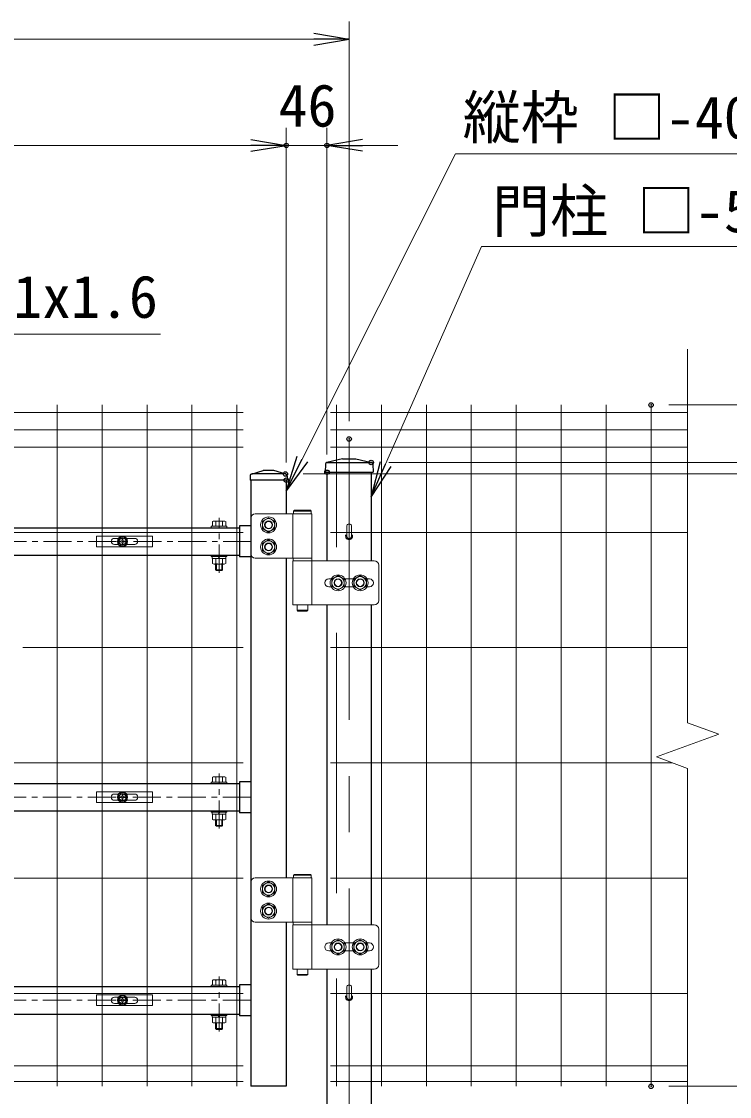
# Model space of a CAD drawing. Units: millimetres, scale not verified. Extents: x -4200 to 4200, y -2970 to 2970.
# Drawn here: x -1984 to -1184, y -204 to 1011 of the extents above; entities that cross this region are included whole.
import ezdxf
from ezdxf.enums import TextEntityAlignment as Align

# ---------------------------------------------------------------- set-up
doc = ezdxf.new("R2010")
doc.units = ezdxf.units.MM
doc.header["$LTSCALE"] = 10
doc.header["$PDMODE"] = 32
doc.header["$PDSIZE"] = 5
doc.linetypes.add('USER1', pattern=[50.8, 31.75, -6.35, 6.35, -6.35])
for name, color, linetype, lineweight in [('0-0_D-STR-TXT', 7, 'Continuous', 13), ('0-3_D-BMK', 2, 'USER1', 13), ('0-4_D-STR1', 1, 'Continuous', 25), ('0-5_D-STR-DIM', 7, 'Continuous', 13), ('0-6_0', 7, 'Continuous', 25), ('0-7_Defpoints', 6, 'Continuous', 25), ('0-9_D-STR3', 3, 'Continuous', 13), ('0-B_D-STR2', 7, 'Continuous', 13)]:
    doc.layers.add(name, color=color, linetype=linetype, lineweight=lineweight)
doc.styles.add('ＭＳ ゴシック', font='')
doc.styles.get('ＭＳ ゴシック').set_extended_font_data('MS Gothic')

# ---------------------------------------------------------------- blocks, each defined once
blk = doc.blocks.new('_Open')
at = {"layer": '0-6_0'}
blk.add_line((-10, 1.667), (0, 0), dxfattribs=at)
blk.add_lwpolyline([(-10, -1.667), (0, 0), (-10, 0)], dxfattribs=at)
blk = doc.blocks.new('U5')
at = {"layer": '0-3_D-BMK'}
for p, q in [((8580, 6104), (8580, 6724.9)), ((500, 6457.5), (8940, 6457.5)), ((8580, 3214), (8580, 3834.9)), ((8940, 3567.5), (500, 3567.5)), ((8580, 918.5), (8580, 1539.4)), ((8940, 1272), (500, 1272))]:
    blk.add_line(p, q, dxfattribs=at)
at = {"layer": '0-4_D-STR1'}
for p, q in [((8930, 7196), (8930, 7150)), ((8946.9, 7218.9), (9080, 7260)), ((9329.6, 7220), (8954, 7220)), ((9200, 7260), (9080, 7260)), ((9333.1, 7218.9), (9200, 7260)), ((9350, 7196), (9350, 7150)), ((9350, 7150), (8930, 7150)), ((8940, 7150), (8940, 300)), ((9340, 7150), (9340, 6770)), ((630, 6612.5), (8810, 6612.5)), ((8810, 6632.5), (8810, 6282.5)), ((8940, 6632.5), (8810, 6632.5)), ((630, 6302.5), (8810, 6302.5)), ((8940, 6282.5), (8810, 6282.5)), ((9340, 6270), (9340, 2655)), ((630, 3722.5), (8810, 3722.5)), ((8940, 3742.5), (8810, 3742.5)), ((8810, 3742.5), (8810, 3392.5)), ((630, 3412.5), (8810, 3412.5)), ((8940, 3392.5), (8810, 3392.5)), ((9340, 2155), (9340, 300)), ((630, 1427), (8810, 1427)), ((8940, 1447), (8810, 1447)), ((8810, 1447), (8810, 1097)), ((630, 1117), (8810, 1117)), ((8940, 1097), (8810, 1097)), ((9340, 300), (8940, 300))]:
    blk.add_line(p, q, dxfattribs=at)
for centre, start, end in [((8954, 7196), 90, 180), ((9326, 7196), 0, 72.84994)]:
    blk.add_arc(centre, 24, start, end, dxfattribs=at)
at = {"layer": '0-7_Defpoints'}
for centre in [(7490, 6457.5), (7490, 3567.5), (7490, 1272)]:
    blk.add_circle(centre, 40, dxfattribs=at)
at = {"layer": '0-9_D-STR3'}
for p, q in [((8505, 6628.5), (8505, 6683)), ((8523.7, 6688.5), (8636.2, 6688.5)), ((8542.5, 6628.5), (8542.5, 6683)), ((8617.5, 6628.5), (8617.5, 6683)), ((8655, 6628.5), (8655, 6683)), ((8940, 6720), (8940, 6320)), ((9630, 6770), (8990, 6770)), ((9414, 6770), (9414, 6270)), ((9622, 6800), (9422, 6800)), ((9622, 6770), (9422, 6770)), ((9630, 6770), (9630, 6270)), ((8490, 6628.5), (8490, 6612.5)), ((8670, 6628.5), (8490, 6628.5)), ((8670, 6612.5), (8490, 6612.5)), ((8505, 6628.5), (8655, 6628.5)), ((8670, 6628.5), (8670, 6612.5)), ((8490, 6302.5), (8490, 6286.5)), ((8670, 6302.5), (8490, 6302.5)), ((8670, 6286.5), (8490, 6286.5)), ((8505, 6266.5), (8505, 6207)), ((8636.2, 6201.5), (8523.7, 6201.5)), ((8540, 6138.5), (8540, 6201.5)), ((8542.5, 6266.5), (8542.5, 6207)), ((8550, 6128.5), (8550, 6201.5)), ((8569.3, 6266.5), (8580.9, 6286.5)), ((8576.2, 6266.5), (8587.8, 6286.5)), ((8610, 6128.5), (8610, 6201.5)), ((8617.5, 6266.5), (8617.5, 6207)), ((8620, 6138.5), (8620, 6201.5)), ((8655, 6266.5), (8655, 6207)), ((8670, 6302.5), (8670, 6286.5)), ((8990, 6270), (9630, 6270)), ((9414, 6240), (9414, 5740)), ((9414, 6240), (10334, 6240)), ((9417, 6270), (9627, 6270)), ((9417, 6270), (9417, 6240)), ((9417, 6240), (9627, 6240)), ((9627, 6270), (9627, 6240)), ((9630, 6240), (9630, 5740)), ((8550, 6128.5), (8540, 6138.5)), ((8620, 6138.5), (8540, 6138.5)), ((8550, 6128.5), (8610, 6128.5)), ((8620, 6138.5), (8610, 6128.5)), ((10384, 6190), (10384, 5790)), ((9775, 5990), (9775.1, 5990)), ((9820, 6035), (9847.1, 6035)), ((10002.9, 6035), (10097.1, 6035)), ((10252.9, 6035), (10280, 6035)), ((10325, 5990), (10325.1, 5990)), ((9820, 5945), (9847.1, 5945)), ((10002.9, 5945), (10097.1, 5945)), ((10252.9, 5945), (10280, 5945)), ((10334, 5740), (9414, 5740)), ((9462, 5740), (9462, 5680)), ((9582, 5740), (9582, 5680)), ((9582, 5680), (9462, 5680)), ((9472, 5670), (9462, 5680)), ((9572, 5670), (9472, 5670)), ((9572, 5670), (9582, 5680)), ((8505, 3738.5), (8505, 3793)), ((8523.7, 3798.5), (8636.2, 3798.5)), ((8542.5, 3738.5), (8542.5, 3793)), ((8617.5, 3738.5), (8617.5, 3793)), ((8655, 3738.5), (8655, 3793)), ((8490, 3738.5), (8490, 3722.5)), ((8670, 3738.5), (8490, 3738.5)), ((8670, 3722.5), (8490, 3722.5)), ((8505, 3738.5), (8655, 3738.5)), ((8670, 3738.5), (8670, 3722.5)), ((8490, 3412.5), (8490, 3396.5)), ((8670, 3412.5), (8490, 3412.5)), ((8670, 3412.5), (8670, 3396.5)), ((8670, 3396.5), (8490, 3396.5)), ((8505, 3376.5), (8505, 3317)), ((8636.2, 3311.5), (8523.7, 3311.5)), ((8540, 3248.5), (8540, 3311.5)), ((8542.5, 3376.5), (8542.5, 3317)), ((8550, 3238.5), (8550, 3311.5)), ((8569.3, 3376.5), (8580.8, 3396.5)), ((8576.2, 3376.5), (8587.8, 3396.5)), ((8610, 3238.5), (8610, 3311.5)), ((8617.5, 3376.5), (8617.5, 3317)), ((8620, 3248.5), (8620, 3311.5)), ((8655, 3376.5), (8655, 3317)), ((8550, 3238.5), (8540, 3248.5)), ((8620, 3248.5), (8540, 3248.5)), ((8550, 3238.5), (8610, 3238.5)), ((8620, 3248.5), (8610, 3238.5)), ((9432, 2695), (9422, 2685)), ((9422, 2685), (9422, 2655)), ((9622, 2685), (9422, 2685)), ((9612, 2695), (9432, 2695)), ((9612, 2695), (9622, 2685)), ((9622, 2685), (9622, 2655)), ((8940, 2605), (8940, 2205)), ((9630, 2655), (8990, 2655)), ((9414, 2655), (9414, 2155)), ((9622, 2655), (9422, 2655)), ((9630, 2655), (9630, 2155)), ((8990, 2155), (9630, 2155)), ((9414, 2125), (9414, 1625)), ((9414, 2125), (10334, 2125)), ((9417, 2155), (9417, 2125)), ((9417, 2125), (9627, 2125)), ((9630, 2125), (9630, 1625)), ((10384, 2075), (10384, 1675)), ((9775, 1875), (9775.1, 1875)), ((9820, 1920), (9847.1, 1920)), ((9820, 1830), (9847.1, 1830)), ((10002.9, 1920), (10097.1, 1920)), ((10002.9, 1830), (10097.1, 1830)), ((10252.9, 1920), (10280, 1920)), ((10252.9, 1830), (10280, 1830)), ((10325, 1875), (10325.1, 1875)), ((10334, 1625), (9414, 1625)), ((9462, 1625), (9462, 1565)), ((9582, 1625), (9582, 1565)), ((8505, 1443), (8505, 1497.5)), ((8523.7, 1503), (8636.2, 1503)), ((8542.5, 1443), (8542.5, 1497.5)), ((8617.5, 1443), (8617.5, 1497.5)), ((8655, 1443), (8655, 1497.5)), ((8490, 1443), (8490, 1427)), ((8670, 1443), (8490, 1443)), ((8670, 1427), (8490, 1427)), ((8505, 1443), (8655, 1443)), ((8670, 1443), (8670, 1427)), ((8490, 1117), (8490, 1101)), ((8670, 1117), (8490, 1117)), ((8670, 1101), (8490, 1101)), ((8569.3, 1081), (8580.8, 1101)), ((8576.2, 1081), (8587.8, 1101)), ((8670, 1117), (8670, 1101)), ((8505, 1081), (8505, 1021.5)), ((8636.2, 1016), (8523.7, 1016)), ((8540, 953), (8540, 1016)), ((8542.5, 1081), (8542.5, 1021.5)), ((8550, 943), (8550, 1016)), ((8610, 943), (8610, 1016)), ((8617.5, 1081), (8617.5, 1021.5)), ((8620, 953), (8620, 1016)), ((8655, 1081), (8655, 1021.5)), ((8550, 943), (8540, 953)), ((8620, 953), (8540, 953)), ((8550, 943), (8610, 943)), ((8620, 953), (8610, 943))]:
    blk.add_line(p, q, dxfattribs=at)
for points in [[(9612, 6810), (9432, 6810), (9422, 6800), (9422, 6770)], [(9612, 6810), (9622, 6800), (9622, 6770)], [(8503, 6266.5), (8657, 6266.5), (8657, 6286.5)], [(8503, 6266.5), (8503, 6286.5), (8657, 6286.5)], [(8503, 3376.5), (8657, 3376.5), (8657, 3396.5)], [(8503, 3376.5), (8503, 3396.5), (8657, 3396.5)], [(9417, 2155), (9627, 2155), (9627, 2125)], [(9572, 1555), (9582, 1565), (9462, 1565)], [(9572, 1555), (9472, 1555), (9462, 1565)], [(8503, 1081), (8657, 1081), (8657, 1101)], [(8503, 1081), (8503, 1101), (8657, 1101)]]:
    blk.add_lwpolyline(points, dxfattribs=at)
for points in [[(9140, 6726), (9069.9, 6685.5), (9069.9, 6604.5), (9140, 6564), (9210.1, 6604.5), (9210.1, 6685.5)], [(9140, 6476), (9069.9, 6435.5), (9069.9, 6354.5), (9140, 6314), (9210.1, 6354.5), (9210.1, 6435.5)], [(9925, 6071), (9854.9, 6030.5), (9854.9, 5949.5), (9925, 5909), (9995.1, 5949.5), (9995.1, 6030.5)], [(10175, 6071), (10104.9, 6030.5), (10104.9, 5949.5), (10175, 5909), (10245.1, 5949.5), (10245.1, 6030.5)], [(9140, 2611), (9069.9, 2570.5), (9069.9, 2489.5), (9140, 2449), (9210.1, 2489.5), (9210.1, 2570.5)], [(9140, 2361), (9069.9, 2320.5), (9069.9, 2239.5), (9140, 2199), (9210.1, 2239.5), (9210.1, 2320.5)], [(9925, 1956), (9854.9, 1915.5), (9854.9, 1834.5), (9925, 1794), (9995.1, 1834.5), (9995.1, 1915.5)], [(10175, 1956), (10104.9, 1915.5), (10104.9, 1834.5), (10175, 1794), (10245.1, 1834.5), (10245.1, 1915.5)]]:
    blk.add_lwpolyline(points, close=True, dxfattribs=at)
for centre, radius in [((9140, 6645), 90), ((9140, 6645), 70.3), ((9140, 6645), 45), ((9140, 6645), 40), ((9140, 6395), 90), ((9140, 6395), 70.3), ((9140, 6395), 45), ((9140, 6395), 40), ((9925, 5990), 90), ((10175, 5990), 90), ((9925, 5990), 70.3), ((9925, 5990), 45), ((9925, 5990), 40), ((10175, 5990), 70.3), ((10175, 5990), 45), ((10175, 5990), 40), ((9140, 2530), 90), ((9140, 2530), 70.3), ((9140, 2530), 45), ((9140, 2530), 40), ((9140, 2280), 90), ((9140, 2280), 70.3), ((9140, 2280), 45), ((9140, 2280), 40), ((9925, 1875), 90), ((9925, 1875), 70.3), ((10175, 1875), 90), ((10175, 1875), 70.3), ((9925, 1875), 45), ((9925, 1875), 40), ((10175, 1875), 45), ((10175, 1875), 40)]:
    blk.add_circle(centre, radius, dxfattribs=at)
for centre, radius, start, end in [((8523.7, 6654), 34.5, 57.13278, 122.86722), ((8580, 6558.6), 129.9, 73.22135, 106.77865), ((8636.2, 6654), 34.5, 57.13278, 122.86722), ((8990, 6720), 50, 90, 180), ((8990, 6320), 50, 180, 270), ((8523.7, 6236), 34.5, 237.13278, 302.86722), ((8580, 6331.4), 129.9, 253.22135, 286.77865), ((8636.2, 6236), 34.5, 237.13278, 302.86722), ((10334, 6190), 50, 0, 90), ((9820, 5990), 45, 90, 180), ((9820, 5990), 45, 180, 270), ((10280, 5990), 45, 0, 90), ((10280, 5990), 45, 270, 0), ((10334, 5790), 50, 270, 0), ((8523.7, 3764), 34.5, 57.13278, 122.86722), ((8580, 3668.6), 129.9, 73.22135, 106.77865), ((8636.2, 3764), 34.5, 57.13278, 122.86722), ((8523.7, 3346), 34.5, 237.13278, 302.86722), ((8580, 3441.4), 129.9, 253.22135, 286.77865), ((8636.2, 3346), 34.5, 237.13278, 302.86722), ((8990, 2605), 50, 90, 180), ((8990, 2205), 50, 180, 270), ((10334, 2075), 50, 0, 90), ((9820, 1875), 45, 90, 180), ((9820, 1875), 45, 180, 270), ((10280, 1875), 45, 0, 90), ((10280, 1875), 45, 270, 0), ((10334, 1675), 50, 270, 0), ((8523.7, 1468.5), 34.5, 57.13278, 122.86722), ((8580, 1373.1), 129.9, 73.22135, 106.77865), ((8636.2, 1468.5), 34.5, 57.13278, 122.86722), ((8523.7, 1050.5), 34.5, 237.13278, 302.86722), ((8580, 1145.9), 129.9, 253.22135, 286.77865), ((8636.2, 1050.5), 34.5, 237.13278, 302.86722)]:
    blk.add_arc(centre, radius, start, end, dxfattribs=at)
blk = doc.blocks.new('A$Cf29bf4b8')
at = {"layer": '0-9_D-STR3'}
for p, q in [((-295.2, 60), (339.8, 60)), ((-295.2, -60), (-295.2, 60)), ((-92.7, 35), (-45.6, 35)), ((-18.5, 4.2), (-31.5, 3.9)), ((-31.5, 3.9), (-31.5, -4)), ((-4, 31.5), (-4.2, 18.5)), ((-4, 31.5), (4, 31.5)), ((4, 31.5), (4.2, 18.5)), ((18.5, 4.2), (31.5, 3.9)), ((31.5, 3.9), (31.5, -4)), ((45.6, 35), (137.3, 35)), ((-92.7, -35), (-45.6, -35)), ((-18.5, -4.2), (-31.5, -4)), ((-4, -31.5), (-4.2, -18.5)), ((18.5, -4.2), (31.5, -4)), ((45.6, -35), (137.3, -35))]:
    blk.add_line(p, q, dxfattribs=at)
for points in [[(-295.2, -60), (339.8, -60), (339.8, 60)], [(-4, -31.5), (4, -31.5), (4.2, -18.5)]]:
    blk.add_lwpolyline(points, dxfattribs=at)
for radius in [57.5, 52.5]:
    blk.add_circle((0, 0), radius, dxfattribs=at)
for centre, radius, start, end in [((-92.7, 0), 35, 90, 270), ((-19.1, 19), 14.9, 270, 0), ((19.1, 19), 14.9, 180, 270), ((137.3, 0), 35, 270, 90), ((-19.1, -19), 14.9, 0, 90), ((19.1, -19), 14.9, 90, 180)]:
    blk.add_arc(centre, radius, start, end, dxfattribs=at)

msp = doc.modelspace()

# ---------------------------------------------------------------- linework, layer by layer
at = {"layer": '0-0_D-STR-TXT'}
for points in [[(-923.1, 861.42), (-1493.69, 861.42), (-1666.96, 516.49)], [(-893.69, 756.8), (-1464.28, 756.8), (-1572.86, 510.76)], [(-1826.95, 657.52), (-2397.54, 657.52), (-2472.08, 475.94)]]:
    msp.add_lwpolyline(points, dxfattribs=at)
at = {"layer": '0-3_D-BMK'}
msp.add_line((-1613.92, 539.25), (-1613.92, -502.32), dxfattribs=at)
at = {"layer": '0-4_D-STR1'}
for p, q in [((-1640.76, 510.68), (-1640.92, 501.68)), ((-1621.42, 516.68), (-1639.21, 512.6)), ((-1638.83, 512.68), (-1589, 512.68)), ((-1621.42, 516.68), (-1606.42, 516.68)), ((-1606.42, 516.68), (-1588.63, 512.6)), ((-1587.07, 510.68), (-1586.92, 501.68)), ((-1640.92, 501.68), (-1586.92, 501.68)), ((-1638.92, 501.68), (-1638.92, 401.68)), ((-1588.92, 501.68), (-1588.92, 401.68)), ((-1638.92, 351.68), (-1638.92, -9.82)), ((-1588.92, 351.68), (-1588.92, -9.82)), ((-1638.92, -59.82), (-1638.92, -422.32)), ((-1588.92, -59.82), (-1588.92, -422.32))]:
    msp.add_line(p, q, dxfattribs=at)
for centre, radius, start, end in [((-1638.76, 510.65), 2, 102.93782, 179), ((-1589.07, 510.65), 2, 1, 77.06218), ((-1613.92, 429.68), 4, 162.5424, 17.4576), ((-1613.92, -91.32), 4, 162.5424, 17.4576)]:
    msp.add_arc(centre, radius, start, end, dxfattribs=at)
at = {"layer": '0-5_D-STR-DIM'}
for p, q in [((-1613.92, 559.25), (-1613.92, 1011.06)), ((-1653.92, 991.06), (-2603.92, 991.06)), ((-1684.92, 512.68), (-1684.92, 891.06)), ((-1684.92, 512.68), (-1684.92, 891.06)), ((-1638.92, 521.68), (-1638.92, 891.06)), ((-2568.92, 871.06), (-1724.92, 871.06)), ((-1724.92, 871.06), (-1764.92, 871.06)), ((-1684.92, 871.06), (-1638.92, 871.06)), ((-1598.92, 871.06), (-1558.92, 871.06)), ((-1252.75, 577.69), (-764.53, 577.69)), ((-1569, 512.68), (-884.53, 512.68)), ((-1665.95, 499.68), (-1004.53, 499.68)), ((-1252.75, -192.32), (-1004.53, -192.32)), ((-1252.75, -192.32), (-1004.53, -192.32))]:
    msp.add_line(p, q, dxfattribs=at)
at = {"layer": '0-7_Defpoints'}
for p in [(-1684.92, 871.06), (-1638.92, 871.06), (-1272.75, 577.69), (-1613.92, 539.25), (-1589, 512.68), (-1685.95, 499.68), (-1638.92, 501.68), (-1684.92, 492.68), (-1272.75, -192.32)]:
    msp.add_point(p, dxfattribs=at)
at = {"layer": '0-9_D-STR3'}
for p, q in [((-1616.52, 441.4), (-1616.52, 429.24)), ((-1611.32, 441.4), (-1611.32, 429.24)), ((-1616.52, -79.6), (-1616.52, -91.76)), ((-1611.32, -79.6), (-1611.32, -91.76))]:
    msp.add_line(p, q, dxfattribs=at)
for centre in [(-1613.92, 429.24), (-1613.92, -91.76)]:
    msp.add_arc(centre, 2.6, 180, 0, dxfattribs=at)
for centre in [(-1613.92, 441.39), (-1613.92, -79.61)]:
    msp.add_ellipse(centre, major_axis=(-2.6, 0), ratio=0.649974, start_param=3.1415927, end_param=6.2831853, dxfattribs=at)
at = {"layer": '0-B_D-STR2'}
for p, q in [((-1231.54, 218.34), (-1231.54, 640.68)), ((-1943.84, 577.68), (-1943.84, -192.32)), ((-1893.07, 577.68), (-1893.07, -192.32)), ((-1842.3, 577.68), (-1842.3, -192.32)), ((-1791.53, 577.68), (-1791.53, -192.32)), ((-1740.76, 577.68), (-1740.76, -192.32)), ((-1628.14, 577.68), (-1628.14, 416.88)), ((-1577.37, 577.68), (-1577.37, -192.32)), ((-1526.6, 577.68), (-1526.6, -192.32)), ((-1475.83, 577.68), (-1475.83, -192.32)), ((-1425.06, 577.68), (-1425.06, -192.32)), ((-1374.29, 577.68), (-1374.29, -192.32)), ((-1323.52, 577.68), (-1323.52, -192.32)), ((-1272.75, 577.69), (-1272.75, -192.31)), ((-2560.08, 569.26), (-1733.76, 569.26)), ((-1635.12, 569.26), (-1231.54, 569.26)), ((-2560.08, 549.68), (-1733.76, 549.68)), ((-1635.12, 549.68), (-1231.54, 549.68)), ((-2560.08, 530.11), (-1733.76, 530.11)), ((-1635.12, 530.11), (-1231.54, 530.11)), ((-2560.08, 433.68), (-1733.76, 433.68)), ((-1635.12, 433.68), (-1231.54, 433.68)), ((-1628.14, 320.23), (-1628.14, 26.13)), ((-1982.59, 303.43), (-1733.76, 303.43)), ((-1635.12, 303.43), (-1231.54, 303.43)), ((-1196.31, 205.51), (-1231.54, 218.34)), ((-1266.78, 179.86), (-1196.31, 205.51)), ((-2560.08, 173.18), (-1733.76, 173.18)), ((-1635.12, 173.18), (-1248.45, 173.18)), ((-1231.54, 167.03), (-1266.78, 179.86)), ((-1231.54, -315.32), (-1231.54, 167.03)), ((-2560.08, 42.93), (-1733.76, 42.93)), ((-1635.12, 42.93), (-1231.54, 42.93)), ((-1628.14, -70.52), (-1628.14, -192.32)), ((-2560.08, -87.32), (-1733.76, -87.32)), ((-1635.12, -87.32), (-1231.54, -87.32)), ((-2560.08, -169.33), (-1733.76, -169.33)), ((-1635.12, -169.32), (-1231.54, -169.32)), ((-2560.08, -186.92), (-1733.76, -186.92)), ((-1635.12, -186.92), (-1231.54, -186.92))]:
    msp.add_line(p, q, dxfattribs=at)

# ---------------------------------------------------------------- block references
at = {"layer": '0-0_D-STR-TXT', "xscale": 4, "yscale": 4}
for p, rotation in [((-1684.92, 480.75), 243.32756), ((-1589.01, 474.16), 246.18634)]:
    msp.add_blockref('_Open', p, dxfattribs=dict(at, rotation=rotation))
at = {"layer": '0-5_D-STR-DIM'}
for name, p, xscale, yscale in [('_Open', (-1613.92, 991.06), 4, 4), ('_Open', (-1684.92, 871.06), 4, 4), ('_Open', (-1684.92, 871.06), 4, 4), ('A$Cf29bf4b8', (-1869.92, 423.44), 0.1, 0.1), ('A$Cf29bf4b8', (-1869.92, 134.43), 0.1, 0.1), ('A$Cf29bf4b8', (-1869.92, -95.12), 0.1, 0.1)]:
    msp.add_blockref(name, p, dxfattribs=dict(at, xscale=xscale, yscale=yscale))
at = {"layer": '0-5_D-STR-DIM', "xscale": 4, "yscale": 4, "rotation": 180}
msp.add_blockref('_Open', (-1638.92, 871.06), dxfattribs=at)
at = {"layer": '0-6_0', "xscale": 0.1, "yscale": 0.1}
msp.add_blockref('U5', (-2618.92, -222.32), dxfattribs=at)

# ---------------------------------------------------------------- texts
at = {"layer": '0-0_D-STR-TXT', "style": 'ＭＳ ゴシック'}
for s, p in [('縦枠 □-40x40x1.6', (-1485.57, 864.25)), ('門柱 □-50x50x2.3', (-1452.44, 758.46)), ('横枠 □-31x31x1.6', (-2386.65, 661.71))]:
    msp.add_text(s, height=48.09, dxfattribs=at).set_placement(p, align=Align.BOTTOM_LEFT)
at = {"layer": '0-5_D-STR-DIM', "style": 'ＭＳ ゴシック'}
msp.add_text('46', height=48.09, dxfattribs=at).set_placement((-1693.64, 877.81), align=Align.BOTTOM_LEFT)

doc.saveas('drawing.dxf')
